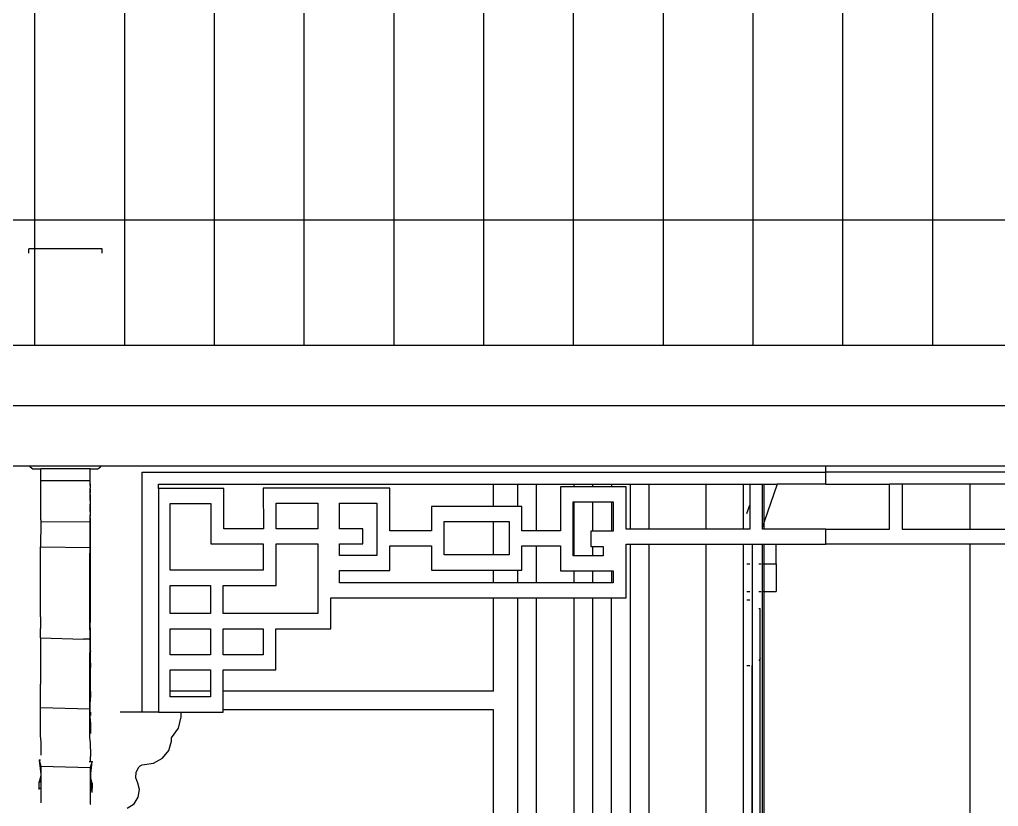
# Model space of a CAD drawing. Extents: x -24961 to 905641, y -154323 to 635957.
# Drawn here: x 435308 to 437904, y -113228 to -111141 of the extents above; entities that cross this region are included whole.
import ezdxf

# ---------------------------------------------------------------- set-up
doc = ezdxf.new("R2010")
doc.units = 0
doc.header["$LTSCALE"] = 1000
doc.header["$MEASUREMENT"] = 0
for name, color, linetype in [('DOTE', 1, 'Continuous'), ('WALL', 9, 'Continuous'), ('窗', 154, 'Continuous')]:
    doc.layers.add(name, color=color, linetype=linetype)

msp = doc.modelspace()

# ---------------------------------------------------------------- hatches: boundary and pattern name
at = {"layer": 'WALL'}
h = msp.add_hatch(dxfattribs=at)
h.set_pattern_fill('ANSI31', color=251, scale=150, angle=45)
h.set_pattern_definition([(90, (255564.15, 453306.1), (-238.125, 4e-14), [])])
h.paths.add_polyline_path([(405628.2, -102780.8), (405628.2, -102691.8), (405628.2, -102642.8), (405628.2, -102579.1), (405628.2, -102504.8), (405628.2, -102424.5), (405628.2, -102337.4), (405628.2, -102284.9), (405578.2, -102284.9), (405321.7, -102284.9), (405171.7, -102284.9), (404915.2, -102284.9), (404765.2, -102284.9), (404508.7, -102284.9), (404358.7, -102284.9), (404102.2, -102284.9), (403952.2, -102284.9), (403695.6, -102284.9), (403545.6, -102284.9), (403289.1, -102284.9), (403139.1, -102284.9), (402882.6, -102284.9), (402732.6, -102284.9), (402476.1, -102284.9), (402326.1, -102284.9), (402069.5, -102284.9), (401919.5, -102284.9), (401663, -102284.9), (401513, -102284.9), (401256.5, -102284.9), (401106.5, -102284.9), (400850, -102284.9), (400700, -102284.9), (400443.5, -102284.9), (400293.5, -102284.9), (400036.9, -102284.9), (399886.9, -102284.9), (399630.4, -102284.9), (399480.4, -102284.9), (399223.9, -102284.9), (399073.9, -102284.9), (398817.4, -102284.9), (398667.4, -102284.9), (398410.8, -102284.9), (398260.8, -102284.9), (398004.3, -102284.9), (397854.3, -102284.9), (397597.8, -102284.9), (397447.8, -102284.9), (397191.3, -102284.9), (397041.3, -102284.9), (396784.8, -102284.9), (396634.8, -102284.9), (396378.2, -102284.9), (396228.2, -102284.9), (396228.2, -102693.3), (396228.2, -102762.4), (396228.2, -102793.4), (396228.2, -102849.4), (396228.2, -102924.8), (396228.2, -103011.9), (396228.2, -103092.2), (396228.2, -103166.5), (396228.2, -103230.2), (396228.2, -103279.3), (396228.2, -103368.2), (396228.2, -103571.9), (405628.2, -103571.9)])
h.paths.add_polyline_path([(431128.2, -102780.8), (431128.2, -102691.8), (431128.2, -102642.8), (431128.2, -102579.1), (431128.2, -102504.8), (431128.2, -102424.5), (431128.2, -102337.4), (431128.2, -102284.5), (430978.2, -102284.5), (430629.2, -102284.5), (430479.2, -102284.5), (430130.2, -102284.5), (429980.2, -102284.5), (429631.2, -102284.5), (429481.2, -102284.5), (429132.2, -102284.5), (428982.2, -102284.5), (428633.2, -102284.5), (428483.2, -102284.5), (428134.2, -102284.5), (427984.2, -102284.5), (427635.2, -102284.5), (427485.2, -102284.5), (427136.2, -102284.5), (426986.2, -102284.5), (426637.2, -102284.5), (426487.2, -102284.5), (426138.2, -102284.5), (425988.2, -102284.5), (425639.2, -102284.5), (425489.2, -102284.5), (425140.2, -102284.5), (424990.2, -102284.5), (424641.2, -102284.5), (424491.2, -102284.5), (424142.2, -102284.5), (423992.2, -102284.5), (423643.2, -102284.5), (423493.2, -102284.5), (423144.2, -102284.5), (422994.2, -102284.5), (422645.2, -102284.5), (422495.2, -102284.5), (422146.2, -102284.5), (421996.2, -102284.5), (421647.2, -102284.5), (421497.2, -102284.5), (421148.2, -102284.5), (420998.2, -102284.5), (420649.2, -102284.5), (420499.2, -102284.5), (420150.2, -102284.5), (420000.2, -102284.5), (419651.2, -102284.5), (419501.2, -102284.5), (419152.2, -102284.5), (419002.2, -102284.5), (418653.2, -102284.5), (418503.2, -102284.5), (418154.2, -102284.5), (418004.2, -102284.5), (417655.2, -102284.5), (417505.2, -102284.5), (417156.2, -102284.5), (417006.2, -102284.5), (416657.2, -102284.5), (416507.2, -102284.5), (416158.2, -102284.5), (416008.2, -102284.5), (415659.2, -102284.5), (415509.2, -102284.5), (415160.2, -102284.5), (415010.2, -102284.5), (414661.2, -102284.5), (414511.2, -102284.5), (414162.2, -102284.5), (414012.2, -102284.5), (413663.2, -102284.5), (413513.2, -102284.5), (413164.2, -102284.5), (413014.2, -102284.5), (412665.2, -102284.5), (412515.2, -102284.5), (412166.2, -102284.5), (412016.2, -102284.5), (411667.2, -102284.5), (411517.2, -102284.5), (411168.2, -102284.5), (411018.2, -102284.5), (410669.2, -102284.5), (410519.2, -102284.5), (410170.2, -102284.5), (410020.2, -102284.5), (409671.2, -102284.5), (409521.2, -102284.5), (409172.2, -102284.5), (409022.2, -102284.5), (408673.2, -102284.5), (408523.2, -102284.5), (408174.2, -102284.5), (408024.2, -102284.5), (407675.2, -102284.5), (407525.2, -102284.5), (407176.2, -102284.5), (407026.2, -102284.5), (406677.2, -102284.5), (406527.2, -102284.5), (406178.2, -102284.5), (406028.2, -102284.5), (406028.2, -102337.4), (406028.2, -102424.5), (406028.2, -102504.8), (406028.2, -102579.1), (406028.2, -102642.8), (406028.2, -102691.8), (406028.2, -102780.8), (406028.2, -103335.4), (431128.2, -103335.4)])
h.paths.add_polyline_path([(437828.2, -103011.9), (437828.2, -102924.8), (437828.2, -102849.4), (437828.2, -102793.4), (437828.2, -102762.4), (437828.2, -102693.3), (437828.2, -102284.9), (437678.2, -102284.9), (437418.2, -102284.9), (437268.2, -102284.9), (437008.2, -102284.9), (436858.2, -102284.9), (436598.2, -102284.9), (436448.2, -102284.9), (436188.2, -102284.9), (436038.2, -102284.9), (435778.2, -102284.9), (435628.2, -102284.9), (435368.2, -102284.9), (435218.2, -102284.9), (434958.2, -102284.9), (434808.2, -102284.9), (434548.2, -102284.9), (434398.2, -102284.9), (434138.2, -102284.9), (433988.2, -102284.9), (433728.2, -102284.9), (433578.2, -102284.9), (433318.2, -102284.9), (433168.2, -102284.9), (432908.2, -102284.9), (432758.2, -102284.9), (432498.2, -102284.9), (432348.2, -102284.9), (432088.2, -102284.9), (431938.2, -102284.9), (431678.2, -102284.9), (431528.2, -102284.9), (431528.2, -102337.4), (431528.2, -102424.5), (431528.2, -102504.8), (431528.2, -102579.1), (431528.2, -102642.8), (431528.2, -102691.8), (431528.2, -102780.8), (431528.2, -103571.9), (437828.2, -103571.9), (437828.2, -103368.2), (437828.2, -103279.3), (437828.2, -103230.2), (437828.2, -103166.5), (437828.2, -103092.2)])
h.paths.add_polyline_path([(405610.6, -110854.4), (395817.7, -110854.4), (395722.7, -110854.4), (395712.3, -110859.6), (393422.4, -112004.5), (393688.7, -112004.5), (405610.6, -112004.5), (405610.6, -111973.2), (405610.6, -111944.4), (405610.6, -111836.8), (405610.6, -111738.4), (405610.6, -111718.8), (405610.6, -111694), (405610.6, -111662)])
h.paths.add_polyline_path([(438799.8, -111087.4), (438691.2, -111033.1), (431656.4, -111033.1), (431656.4, -111662), (431656.4, -111694), (431656.4, -111718.8), (431656.4, -111728.3), (431656.4, -111738.4), (431656.4, -111822.3), (431656.4, -111836.8), (431656.4, -111929), (431656.4, -111944.4), (431656.4, -111973.2), (431656.4, -112004.5), (440367.8, -112004.5), (440634, -112004.5)])

# ---------------------------------------------------------------- linework, layer by layer
for p, q in [((435526.8, -111748.8), (435332.1, -111748.8)), ((435332.1, -111760.4), (435332.1, -111748.8)), ((435526.8, -111760.4), (435526.8, -111748.8)), ((431656.4, -112004.5), (440367.8, -112004.5)), ((431528.2, -112164.5), (440367.8, -112164.5)), ((433415.2, -112324.5), (435333.5, -112324.5)), ((435333.5, -112324.5), (435336.4, -112327)), ((435333.5, -112324.5), (435525.3, -112324.5)), ((435336.4, -112327), (435343.2, -112332)), ((435343.2, -112332), (435364, -112332)), ((435494.9, -112332), (435364, -112332)), ((435364, -112363.9), (435364, -112332)), ((435494.9, -112332), (435515.6, -112332)), ((435494.9, -112363.2), (435494.9, -112332)), ((435515.6, -112332), (435522.4, -112327)), ((435522.4, -112327), (435525.3, -112324.5)), ((435525.3, -112324.5), (437446.9, -112324.5)), ((435633.1, -112340.8), (437446.9, -112340.8)), ((435633.1, -112977.5), (435633.1, -112340.8)), ((437446.9, -112340.8), (437446.9, -112324.5)), ((437446.9, -112324.5), (439354.7, -112324.5)), ((437446.9, -112372.8), (437446.9, -112340.8)), ((439260.7, -112340.8), (437446.9, -112340.8)), ((435363.9, -112467.8), (435364, -112363.9)), ((435494.9, -112364.3), (435364, -112363.9)), ((435494.8, -112376.8), (435494.9, -112372.4)), ((435494.9, -112364), (435494.9, -112363.2)), ((435494.9, -112364.3), (435494.9, -112364)), ((435494.9, -112372.1), (435494.9, -112364.3)), ((435494.9, -112372.1), (435494.9, -112372.4)), ((435494.9, -112372.4), (435494.9, -112382.5)), ((435676.6, -112384.3), (435676.6, -112372.8)), ((435676.6, -112372.8), (436564.9, -112372.8)), ((436564.9, -112432.5), (436564.9, -112372.8)), ((436564.9, -112372.8), (436628.2, -112372.8)), ((436628.2, -112372.8), (436628.2, -112432.5)), ((436628.2, -112372.8), (436678.2, -112372.8)), ((436678.2, -112372.8), (436678.2, -112496.6)), ((436678.2, -112372.8), (436778.2, -112372.8)), ((436778.2, -112372.8), (436778.2, -112379.7)), ((436778.2, -112372.8), (436828.2, -112372.8)), ((436828.2, -112379.7), (436828.2, -112372.8)), ((436828.2, -112372.8), (436878.2, -112372.8)), ((436878.2, -112372.8), (436878.2, -112379.7)), ((436878.2, -112372.8), (436928.2, -112372.8)), ((436928.2, -112492), (436928.2, -112372.8)), ((436928.2, -112372.8), (436978.2, -112372.8)), ((436978.2, -112492), (436978.2, -112372.8)), ((436978.2, -112372.8), (437128.2, -112372.8)), ((437128.2, -112372.8), (437128.2, -112492)), ((437128.2, -112372.8), (437228.2, -112372.8)), ((437228.2, -112492), (437228.2, -112372.8)), ((437228.2, -112372.8), (437244.8, -112372.8)), ((437244.8, -112372.8), (437278.8, -112372.8)), ((437244.8, -112372.8), (437244.8, -112428.7)), ((437278.8, -112372.8), (437283.2, -112372.8)), ((437278.8, -112486.1), (437278.8, -112372.8)), ((437283.2, -112473.1), (437283.2, -112372.8)), ((437317.7, -112372.8), (437283.2, -112473.1)), ((437283.2, -112372.8), (437317.7, -112372.8)), ((437446.9, -112372.8), (437317.7, -112372.8)), ((437446.9, -112372.8), (437615, -112372.8)), ((437615, -112492), (437615, -112372.8)), ((437649, -112372.8), (437615, -112372.8)), ((437649, -112372.8), (437649, -112492)), ((437828.2, -112372.8), (437649, -112372.8)), ((437828.2, -112372.8), (437828.2, -112492)), ((438228.2, -112372.8), (437828.2, -112372.8)), ((435494.8, -112376.8), (435494.8, -112383.6)), ((435494.9, -112383.6), (435494.8, -112383.6)), ((435494.8, -112385.6), (435494.8, -112383.6)), ((435494.8, -112385.8), (435494.8, -112385.6)), ((435494.8, -112386.2), (435494.8, -112385.8)), ((435494.8, -112386.2), (435494.9, -112386.2)), ((435494.8, -112389), (435494.8, -112386.2)), ((435494.9, -112389), (435494.8, -112389)), ((435494.8, -112389.6), (435494.8, -112389)), ((435494.8, -112389.6), (435494.8, -112396)), ((435494.9, -112396), (435494.8, -112396)), ((435494.8, -112396.5), (435494.8, -112396)), ((435494.8, -112398.5), (435494.8, -112396.5)), ((435494.8, -112400.5), (435494.8, -112398.5)), ((435494.9, -112382.6), (435494.9, -112382.5)), ((435494.9, -112382.6), (435494.9, -112383.6)), ((435494.9, -112384.4), (435494.9, -112383.6)), ((435494.9, -112386.2), (435494.9, -112384.4)), ((435494.9, -112386.2), (435494.9, -112389)), ((435494.9, -112396), (435494.9, -112389)), ((435494.9, -112400.5), (435494.9, -112396)), ((435676.6, -112384.3), (435676.6, -112977.5)), ((435849.6, -112384.3), (435676.6, -112384.3)), ((435849.6, -112491.7), (435849.6, -112384.3)), ((435954.4, -112383.4), (435954.5, -112491.7)), ((436289.9, -112383.4), (435954.4, -112383.4)), ((436289.9, -112496.6), (436289.9, -112383.4)), ((436742.6, -112379.7), (436742.6, -112496.6)), ((436778.2, -112379.7), (436742.6, -112379.7)), ((436828.2, -112379.7), (436778.2, -112379.7)), ((436878.2, -112379.7), (436828.2, -112379.7)), ((436916.7, -112379.7), (436878.2, -112379.7)), ((436916.7, -112492), (436916.7, -112379.7)), ((435494.8, -112400.5), (435494.9, -112400.5)), ((435494.8, -112400.5), (435494.8, -112401.7)), ((435494.8, -112407.3), (435494.8, -112401.7)), ((435494.8, -112407.3), (435494.9, -112407.3)), ((435494.8, -112409.5), (435494.8, -112407.3)), ((435494.8, -112411), (435494.8, -112409.5)), ((435494.8, -112412.2), (435494.8, -112411)), ((435494.8, -112413.6), (435494.8, -112412.2)), ((435494.8, -112414.1), (435494.8, -112413.6)), ((435494.8, -112416.4), (435494.8, -112414.1)), ((435494.8, -112414.1), (435494.9, -112414.1)), ((435494.8, -112414.1), (435494.8, -112414.1)), ((435494.8, -112416.4), (435494.8, -112416.5)), ((435494.8, -112416.5), (435494.8, -112424.9)), ((435494.9, -112424.9), (435494.8, -112424.9)), ((435494.8, -112424.9), (435494.8, -112425.7)), ((435494.9, -112400.5), (435494.9, -112402.2)), ((435494.9, -112402.2), (435494.9, -112407.3)), ((435494.9, -112407.3), (435494.9, -112414.1)), ((435494.9, -112414.1), (435494.9, -112422.1)), ((435494.9, -112422.1), (435494.9, -112422.2)), ((435494.9, -112422.2), (435494.9, -112424.9)), ((435494.9, -112422.2), (435494.9, -112425.7)), ((435494.9, -112424.9), (435494.9, -112427.2)), ((435707.4, -112601.5), (435707.4, -112424.3)), ((435707.4, -112424.3), (435815.6, -112424.3)), ((435815.6, -112424.3), (435815.6, -112531.7)), ((435988.4, -112423.4), (436099.1, -112423.4)), ((435988.4, -112491.7), (435988.4, -112423.4)), ((436099.1, -112423.4), (436099.1, -112491.7)), ((436156.4, -112423.4), (436255.9, -112423.4)), ((436156.4, -112491.7), (436156.4, -112423.4)), ((436255.9, -112423.4), (436255.9, -112561.9)), ((436776.6, -112563), (436776.6, -112419.7)), ((436776.6, -112419.7), (436778.2, -112419.7)), ((436778.2, -112419.7), (436778.2, -112563)), ((436778.2, -112419.7), (436828.2, -112419.7)), ((436828.2, -112498), (436828.2, -112419.7)), ((436828.2, -112419.7), (436878.2, -112419.7)), ((436878.2, -112419.7), (436878.2, -112498)), ((436878.2, -112419.7), (436882.6, -112419.7)), ((436882.6, -112419.7), (436882.6, -112498)), ((435494.9, -112425.7), (435494.8, -112425.7)), ((435494.8, -112425.7), (435494.8, -112427.2)), ((435494.8, -112427.2), (435494.9, -112427.2)), ((435494.8, -112431), (435494.9, -112427.2)), ((435494.8, -112428.8), (435494.8, -112427.2)), ((435494.9, -112427.2), (435494.8, -112428.8)), ((435494.8, -112430.8), (435494.8, -112428.8)), ((435494.8, -112430.8), (435494.8, -112431)), ((435494.9, -112431), (435494.8, -112431)), ((435494.8, -112431), (435494.8, -112431)), ((435494.8, -112431), (435494.8, -112435.6)), ((435494.9, -112436.2), (435494.8, -112431)), ((435494.8, -112431), (435494.8, -112435.6)), ((435494.8, -112437.4), (435494.8, -112435.6)), ((435494.8, -112437.4), (435494.8, -112437.7)), ((435494.8, -112439), (435494.8, -112437.7)), ((435494.8, -112437.7), (435494.8, -112439)), ((435494.8, -112439), (435494.8, -112439)), ((435494.8, -112439.3), (435494.8, -112439)), ((435494.8, -112439.3), (435494.8, -112439)), ((435494.8, -112440.5), (435494.8, -112439.3)), ((435494.8, -112444.3), (435494.8, -112440.5)), ((435494.8, -112445.9), (435494.8, -112444.3)), ((435494.9, -112444.3), (435494.8, -112444.3)), ((435494.8, -112445.9), (435494.8, -112447.9)), ((435494.9, -112445.9), (435494.8, -112445.9)), ((435494.8, -112447.9), (435494.8, -112448.3)), ((435494.8, -112448.3), (435494.8, -112453.2)), ((435494.9, -112426.2), (435494.9, -112425.7)), ((435494.9, -112427.2), (435494.9, -112426.2)), ((435494.9, -112428.1), (435494.9, -112427.2)), ((435494.9, -112427.2), (435494.9, -112427.2)), ((435494.9, -112431), (435494.9, -112428.1)), ((435494.9, -112436.2), (435494.9, -112431)), ((435494.9, -112436.2), (435494.9, -112433.7)), ((435494.9, -112436.2), (435494.9, -112438.1)), ((435494.9, -112438.1), (435494.9, -112438.5)), ((435494.9, -112438.7), (435494.9, -112438.5)), ((435494.9, -112439.3), (435494.9, -112438.7)), ((435494.9, -112444.3), (435494.9, -112439.3)), ((435494.9, -112439.7), (435494.9, -112439.3)), ((435494.9, -112439.7), (435494.9, -112444.3)), ((435494.9, -112445.9), (435494.9, -112444.3)), ((435494.9, -112445.9), (435494.9, -112449.1)), ((435494.9, -112449.1), (435494.9, -112455.6)), ((436400.2, -112432.5), (436400.2, -112496.6)), ((436564.9, -112432.5), (436400.2, -112432.5)), ((436628.2, -112432.5), (436564.9, -112432.5)), ((436640.1, -112432.5), (436628.2, -112432.5)), ((436640.1, -112496.6), (436640.1, -112432.5)), ((437237.2, -112450.9), (437244.8, -112428.7)), ((437244.8, -112428.7), (437244.8, -112492)), ((435363.9, -112472.7), (435363.8, -112538.9)), ((435363.9, -112467.8), (435363.9, -112472.7)), ((435494.8, -112474.2), (435363.9, -112472.7)), ((435494.8, -112453.2), (435494.8, -112457.4)), ((435494.8, -112457.4), (435494.8, -112457.9)), ((435494.8, -112458.6), (435494.8, -112457.9)), ((435494.9, -112457.9), (435494.8, -112457.9)), ((435494.8, -112462), (435494.8, -112458.6)), ((435494.8, -112462.7), (435494.8, -112462)), ((435494.8, -112469.2), (435494.8, -112462.7)), ((435494.8, -112462.7), (435494.8, -112479.1)), ((435494.8, -112474.2), (435494.8, -112469.2)), ((435494.8, -112474.2), (435494.8, -112479.1)), ((435494.9, -112457.9), (435494.9, -112455.6)), ((435494.9, -112461.2), (435494.9, -112457.9)), ((435495, -112492.7), (435494.9, -112461.2)), ((435494.9, -112506.3), (435494.9, -112461.2)), ((436434.2, -112560.8), (436434.2, -112472.5)), ((436434.2, -112472.5), (436564.9, -112472.5)), ((436564.9, -112560.8), (436564.9, -112472.5)), ((436564.9, -112472.5), (436606.1, -112472.5)), ((436606.1, -112472.5), (436606.1, -112560.8)), ((437283.2, -112473.1), (437278.8, -112486.1)), ((437283.2, -112492), (437283.2, -112473.1)), ((435494.8, -112497.2), (435494.7, -112540.9)), ((435494.8, -112479.1), (435494.8, -112479.1)), ((435494.8, -112479.1), (435494.9, -112483.3)), ((435494.8, -112479.1), (435494.8, -112497.2)), ((435494.8, -112510.6), (435494.8, -112479.1)), ((435494.8, -112497.2), (435494.8, -112510.6)), ((435494.9, -112506.3), (435494.9, -112483.3)), ((435495, -112530.8), (435495, -112492.7)), ((435495.3, -112649.7), (435495, -112492.7)), ((435954.5, -112491.7), (435849.6, -112491.7)), ((436099.1, -112491.7), (435988.4, -112491.7)), ((436218.3, -112491.7), (436156.4, -112491.7)), ((436218.3, -112531.7), (436218.3, -112491.7)), ((436400.2, -112496.6), (436289.9, -112496.6)), ((436678.2, -112496.6), (436640.1, -112496.6)), ((436742.6, -112496.6), (436678.2, -112496.6)), ((436823.1, -112498), (436823.1, -112538)), ((436828.2, -112498), (436823.1, -112498)), ((436878.2, -112498), (436828.2, -112498)), ((436882.6, -112498), (436878.2, -112498)), ((436928.2, -112492), (436916.7, -112492)), ((436978.2, -112492), (436928.2, -112492)), ((437128.2, -112492), (436978.2, -112492)), ((437228.2, -112492), (437128.2, -112492)), ((437239.5, -112492), (437228.2, -112492)), ((437237.2, -112491.2), (437239.5, -112492)), ((437244.8, -112492), (437239.5, -112492)), ((437278.8, -112492), (437278.8, -112486.1)), ((437283.2, -112492), (437278.8, -112492)), ((437446.9, -112492), (437283.2, -112492)), ((437446.9, -112492), (437615, -112492)), ((437446.9, -112532), (437446.9, -112492)), ((437649, -112492), (437828.2, -112492)), ((437828.2, -112492), (437977.1, -112492)), ((435494.8, -112519.8), (435494.7, -112519.8)), ((435494.8, -112516.3), (435494.8, -112510.6)), ((435494.8, -112516.3), (435494.8, -112516.7)), ((435494.8, -112516.7), (435494.8, -112519.8)), ((435494.9, -112519.8), (435494.8, -112523.9)), ((435494.9, -112519.8), (435494.8, -112519.8)), ((435494.8, -112519.8), (435494.8, -112520.1)), ((435494.8, -112520.1), (435494.8, -112526)), ((435494.8, -112523.9), (435494.8, -112535.6)), ((435494.8, -112527.7), (435494.8, -112526)), ((435494.8, -112530.5), (435494.8, -112527.7)), ((435495, -112530.8), (435494.9, -112506.3)), ((435494.9, -112528.1), (435494.9, -112519.8)), ((435494.9, -112530.8), (435494.9, -112528.1)), ((435363.5, -112724.8), (435363.8, -112538.9)), ((435363.8, -112538.9), (435494.7, -112540.9)), ((435494.6, -112570.2), (435494.7, -112540.9)), ((435494.8, -112530.8), (435494.8, -112530.5)), ((435494.8, -112530.8), (435494.9, -112530.8)), ((435494.8, -112535.6), (435494.8, -112530.8)), ((435494.8, -112535.6), (435494.8, -112535.6)), ((435494.8, -112535.6), (435494.9, -112535.6)), ((435494.8, -112535.6), (435494.8, -112536.6)), ((435494.8, -112539), (435494.9, -112535.6)), ((435494.8, -112535.6), (435494.8, -112539)), ((435494.8, -112536.6), (435494.8, -112539)), ((435494.8, -112539), (435494.8, -112539.1)), ((435494.8, -112539), (435494.8, -112539)), ((435494.8, -112541.7), (435494.8, -112539)), ((435494.8, -112539.3), (435494.8, -112539.1)), ((435494.8, -112539.3), (435494.8, -112539.3)), ((435494.8, -112539.3), (435494.8, -112541.2)), ((435494.8, -112541.7), (435494.8, -112539.3)), ((435494.8, -112541.7), (435494.8, -112541.2)), ((435494.8, -112541.7), (435494.8, -112541.7)), ((435494.8, -112541.7), (435494.8, -112541.7)), ((435494.8, -112542.1), (435494.8, -112541.7)), ((435494.8, -112541.7), (435494.8, -112542.6)), ((435494.8, -112541.7), (435494.9, -112541.7)), ((435494.8, -112541.7), (435494.8, -112544)), ((435494.8, -112542.6), (435494.8, -112542.1)), ((435494.8, -112544), (435494.8, -112542.6)), ((435494.8, -112544), (435494.8, -112542.6)), ((435494.8, -112544), (435494.8, -112544)), ((435494.8, -112544.1), (435494.8, -112544)), ((435494.8, -112544), (435494.8, -112544)), ((435494.8, -112544), (435494.8, -112544.3)), ((435494.8, -112544), (435494.9, -112544)), ((435494.8, -112544), (435494.8, -112550.1)), ((435494.8, -112544.3), (435494.8, -112544.1)), ((435494.8, -112544.3), (435494.8, -112544.3)), ((435494.8, -112544.3), (435494.8, -112550.1)), ((435494.8, -112550.1), (435494.8, -112550.1)), ((435494.8, -112550.1), (435494.9, -112550.1)), ((435494.8, -112551.6), (435494.8, -112550.1)), ((435494.8, -112550.1), (435494.8, -112552)), ((435494.9, -112551.3), (435494.8, -112551.6)), ((435494.8, -112551.6), (435494.8, -112555.4)), ((435494.8, -112552), (435494.8, -112551.6)), ((435494.9, -112555.7), (435494.8, -112551.6)), ((435494.8, -112551.6), (435494.8, -112553)), ((435494.8, -112552), (435494.8, -112552)), ((435494.8, -112552), (435494.8, -112552)), ((435494.8, -112552.2), (435494.8, -112552)), ((435494.8, -112552), (435494.8, -112553.9)), ((435494.8, -112553), (435494.8, -112552.2)), ((435494.8, -112553.9), (435494.8, -112552.2)), ((435494.8, -112553.1), (435494.8, -112553)), ((435494.8, -112553.1), (435494.8, -112553.2)), ((435494.8, -112553.4), (435494.8, -112553.2)), ((435494.8, -112553.7), (435494.8, -112553.4)), ((435494.8, -112555.2), (435494.8, -112553.7)), ((435494.8, -112553.9), (435494.8, -112555.2)), ((435494.9, -112530.8), (435495, -112530.8)), ((435494.9, -112540.7), (435494.9, -112530.8)), ((435494.9, -112535.6), (435494.9, -112540.7)), ((435494.9, -112540.7), (435494.9, -112541.7)), ((435494.9, -112541.7), (435495, -112541.7)), ((435494.9, -112541.7), (435494.9, -112544)), ((435494.9, -112547.3), (435494.9, -112544)), ((435494.9, -112544), (435495, -112544)), ((435494.9, -112547.3), (435494.9, -112553.5)), ((435495, -112549.2), (435494.9, -112547.3)), ((435494.9, -112550.1), (435494.9, -112550.7)), ((435494.9, -112550.7), (435494.9, -112551.3)), ((435494.9, -112553.5), (435495, -112556.7)), ((435495, -112530.8), (435495, -112530.8)), ((435495, -112541.7), (435495, -112530.8)), ((435495.1, -112594.1), (435495, -112530.8)), ((435495, -112542.1), (435495, -112541.7)), ((435495, -112544), (435495, -112542.1)), ((435495, -112542.1), (435495, -112544)), ((435495, -112549.2), (435495, -112544)), ((435495, -112556.7), (435495, -112549.2)), ((435815.6, -112531.7), (435954.4, -112531.7)), ((435954.4, -112531.7), (435954.4, -112601.5)), ((435988.4, -112531.7), (436099.1, -112531.7)), ((435988.4, -112641.5), (435988.4, -112531.7)), ((436099.1, -112531.7), (436099.1, -112716.5)), ((436156.4, -112531.7), (436218.3, -112531.7)), ((436156.4, -112561.9), (436156.4, -112531.7)), ((436289.9, -112536.6), (436400.2, -112536.6)), ((436289.9, -112601.9), (436289.9, -112536.6)), ((436400.2, -112536.6), (436400.2, -112600.8)), ((436640.1, -112600.8), (436640.1, -112536.6)), ((436640.1, -112536.6), (436678.2, -112536.6)), ((436678.2, -112536.6), (436678.2, -112634.9)), ((436678.2, -112536.6), (436742.6, -112536.6)), ((436742.6, -112536.6), (436742.6, -112603)), ((436823.1, -112538), (436828.2, -112538)), ((436828.2, -112563), (436828.2, -112538)), ((436828.2, -112538), (436855.7, -112538)), ((436855.7, -112538), (436855.7, -112563)), ((436916.7, -112674.9), (436916.7, -112532)), ((436916.7, -112532), (436928.2, -112532)), ((436928.2, -114570), (436928.2, -112532)), ((436928.2, -112532), (436978.2, -112532)), ((436978.2, -114570), (436978.2, -112532)), ((436978.2, -112532), (437128.2, -112532)), ((437128.2, -112532), (437128.2, -114570)), ((437128.2, -112532), (437228.2, -112532)), ((437228.2, -114570), (437228.2, -112532)), ((437228.2, -112532), (437251.7, -112532)), ((437251.7, -112584.8), (437251.7, -112532)), ((437251.7, -112532), (437252.1, -112532)), ((437252.1, -114570), (437252.1, -112532)), ((437252.1, -112532), (437278.2, -112532)), ((437278.2, -112584.8), (437278.2, -112532)), ((437278.2, -112532), (437283.2, -112532)), ((437283.2, -112584.8), (437283.2, -112532)), ((437283.2, -112532), (437314.4, -112532)), ((437314.4, -112584.8), (437314.4, -112532)), ((437314.4, -112532), (437446.9, -112532)), ((437828.2, -112532), (437446.9, -112532)), ((437828.2, -112532), (437828.2, -114570)), ((437977.1, -112532), (437828.2, -112532)), ((435494.3, -112728.1), (435494.6, -112572.4)), ((435494.4, -112759.8), (435494.6, -112572.4)), ((435494.6, -112570.2), (435494.6, -112570.2)), ((435494.6, -112570.2), (435494.6, -112572.4)), ((435494.6, -112572.4), (435494.6, -112570.2)), ((435494.6, -112572.4), (435494.6, -112572.4)), ((435494.8, -112558.5), (435494.7, -112558.5)), ((435494.8, -112560.5), (435494.7, -112560.5)), ((435494.7, -112570.2), (435494.8, -112562.9)), ((435494.7, -112570.2), (435494.7, -112570.2)), ((435494.7, -112570.2), (435494.7, -112572.4)), ((435494.7, -112572.4), (435494.7, -112572.4)), ((435494.7, -112574.7), (435494.7, -112572.4)), ((435494.7, -112574.7), (435494.7, -112574.7)), ((435494.7, -112579.8), (435494.7, -112574.7)), ((435494.7, -112579.8), (435494.7, -112579.8)), ((435494.7, -112585.7), (435494.7, -112579.8)), ((435494.8, -112555.7), (435494.8, -112555.2)), ((435494.8, -112555.4), (435494.8, -112555.7)), ((435494.8, -112555.7), (435494.8, -112555.7)), ((435494.8, -112555.7), (435494.9, -112555.7)), ((435494.8, -112555.7), (435494.8, -112556.1)), ((435494.8, -112555.7), (435494.8, -112556.2)), ((435494.8, -112556.1), (435494.8, -112557.8)), ((435494.8, -112556.2), (435494.8, -112556.1)), ((435494.8, -112557.8), (435494.8, -112556.2)), ((435494.8, -112558), (435494.8, -112557.8)), ((435494.8, -112558.3), (435494.8, -112558)), ((435494.8, -112558), (435494.8, -112558.2)), ((435494.8, -112558.5), (435494.8, -112558.2)), ((435494.8, -112558.2), (435494.8, -112558.5)), ((435494.8, -112558.5), (435494.8, -112558.3)), ((435494.8, -112558.3), (435494.8, -112558.5)), ((435494.8, -112558.5), (435494.8, -112558.5)), ((435494.8, -112558.9), (435494.8, -112558.5)), ((435494.8, -112558.5), (435494.8, -112558.6)), ((435494.8, -112560.5), (435494.8, -112558.5)), ((435494.9, -112558.5), (435494.8, -112558.5)), ((435494.8, -112558.6), (435494.8, -112558.9)), ((435494.8, -112558.9), (435494.8, -112558.9)), ((435494.8, -112559.8), (435494.8, -112558.9)), ((435494.8, -112558.9), (435494.8, -112559.8)), ((435494.8, -112559.8), (435494.8, -112560.2)), ((435494.8, -112560.2), (435494.8, -112560.5)), ((435494.8, -112560.5), (435494.8, -112560.7)), ((435494.8, -112562.9), (435494.8, -112560.5)), ((435494.8, -112560.7), (435494.8, -112562.7)), ((435494.8, -112562.7), (435494.8, -112564.3)), ((435494.8, -112562.7), (435494.8, -112565.2)), ((435494.8, -112565.2), (435494.8, -112562.9)), ((435494.8, -112564.3), (435494.8, -112565.2)), ((435494.8, -112565.2), (435494.8, -112565.2)), ((435494.8, -112565.2), (435494.8, -112565.3)), ((435494.8, -112565.2), (435494.8, -112565.2)), ((435494.8, -112565.2), (435494.8, -112565.3)), ((435494.8, -112565.3), (435494.8, -112565.3)), ((435494.8, -112567.9), (435494.8, -112565.3)), ((435494.8, -112565.3), (435494.8, -112569.7)), ((435494.8, -112567.9), (435494.8, -112568.4)), ((435494.8, -112568.4), (435494.9, -112569.7)), ((435494.8, -112569.7), (435494.8, -112568.4)), ((435494.8, -112569.7), (435494.9, -112569.7)), ((435494.8, -112569.7), (435494.8, -112570.2)), ((435494.8, -112570.2), (435494.8, -112569.7)), ((435494.8, -112570.5), (435494.9, -112570)), ((435494.8, -112570.2), (435494.8, -112570.3)), ((435494.8, -112571), (435494.8, -112570.3)), ((435494.8, -112570.5), (435494.8, -112571)), ((435494.8, -112571), (435494.8, -112571)), ((435494.8, -112571.8), (435494.8, -112571)), ((435494.8, -112571), (435494.9, -112573.3)), ((435494.8, -112572), (435494.8, -112571.8)), ((435494.8, -112572), (435494.8, -112572.4)), ((435494.8, -112572), (435494.8, -112572.4)), ((435494.8, -112572.4), (435494.8, -112572.4)), ((435494.8, -112572.4), (435494.8, -112574.7)), ((435494.8, -112574.7), (435494.8, -112572.4)), ((435494.8, -112572.4), (435494.8, -112577.3)), ((435494.9, -112574.7), (435494.8, -112574.7)), ((435494.8, -112576.9), (435494.8, -112574.7)), ((435494.9, -112576.9), (435494.8, -112578.7)), ((435494.8, -112576.9), (435494.9, -112576.9)), ((435494.8, -112577.3), (435494.8, -112576.9)), ((435494.8, -112577.3), (435494.9, -112576.9)), ((435494.8, -112577.3), (435494.8, -112577.3)), ((435494.8, -112578.7), (435494.8, -112577.3)), ((435494.8, -112578.9), (435494.8, -112577.3)), ((435494.8, -112578.7), (435494.8, -112578.9)), ((435494.8, -112578.9), (435494.8, -112578.9)), ((435494.8, -112578.9), (435494.8, -112579.4)), ((435494.8, -112578.9), (435495, -112578.9)), ((435494.8, -112579.8), (435494.8, -112578.9)), ((435494.8, -112579.8), (435494.8, -112579.4)), ((435494.8, -112579.8), (435494.8, -112579.8)), ((435494.8, -112579.8), (435494.8, -112581.3)), ((435494.8, -112581.3), (435494.8, -112579.8)), ((435494.9, -112555.7), (435494.9, -112571)), ((435495, -112556.7), (435494.9, -112556.8)), ((435495, -112558.5), (435494.9, -112556.8)), ((435494.9, -112558.5), (435495, -112574.4)), ((435494.9, -112558.5), (435495, -112558.5)), ((435494.9, -112570), (435494.9, -112569.7)), ((435495, -112574.4), (435494.9, -112571)), ((435494.9, -112573.3), (435494.9, -112574.7)), ((435495, -112574.7), (435494.9, -112574.7)), ((435494.9, -112574.7), (435494.9, -112576.9)), ((435494.9, -112576.9), (435495, -112576.9)), ((435495, -112574.7), (435495, -112574.4)), ((435495, -112574.7), (435495, -112575.4)), ((435495, -112575.6), (435495, -112575.4)), ((435495, -112576.7), (435495, -112575.6)), ((435495, -112575.6), (435495, -112578.9)), ((435495, -112576.9), (435495, -112576.7)), ((435495, -112576.9), (435495, -112577.7)), ((435495, -112577.7), (435495, -112578.9)), ((435495, -112581.7), (435495, -112578.9)), ((435495, -112578.9), (435495, -112581.2)), ((435495, -112578.9), (435495, -112578.9)), ((436255.9, -112561.9), (436156.4, -112561.9)), ((436564.9, -112560.8), (436434.2, -112560.8)), ((436606.1, -112560.8), (436564.9, -112560.8)), ((436778.2, -112563), (436776.6, -112563)), ((436828.2, -112563), (436778.2, -112563)), ((436855.7, -112563), (436828.2, -112563)), ((435494.7, -112585.7), (435494.7, -112585.7)), ((435494.7, -112589.8), (435494.7, -112585.7)), ((435494.7, -112589.8), (435494.7, -112600.7)), ((435494.7, -112600.7), (435494.8, -112596.4)), ((435494.7, -112600.7), (435494.7, -112600.7)), ((435494.7, -112601), (435494.7, -112600.7)), ((435494.7, -112601), (435494.7, -112600.7)), ((435494.7, -112601.1), (435494.7, -112600.7)), ((435494.7, -112601.1), (435494.7, -112601)), ((435494.7, -112601.1), (435494.7, -112601.1)), ((435494.7, -112603.7), (435494.7, -112601.1)), ((435494.8, -112603.7), (435494.7, -112603.7)), ((435494.7, -112604.3), (435494.7, -112603.7)), ((435494.7, -112604.3), (435494.8, -112604.3)), ((435494.7, -112607.5), (435494.7, -112604.3)), ((435494.8, -112581.3), (435494.8, -112581.3)), ((435494.8, -112581.3), (435494.8, -112582.6)), ((435494.8, -112582.6), (435494.8, -112581.3)), ((435494.8, -112582.6), (435494.8, -112583.9)), ((435494.8, -112582.6), (435494.8, -112582.6)), ((435494.8, -112583.9), (435494.8, -112582.6)), ((435494.8, -112582.6), (435495, -112582.6)), ((435494.8, -112583.9), (435494.8, -112583.9)), ((435494.8, -112583.9), (435494.8, -112585.6)), ((435494.8, -112583.9), (435494.8, -112585.6)), ((435494.8, -112585.6), (435494.8, -112585.7)), ((435494.8, -112585.6), (435494.8, -112585.6)), ((435494.8, -112585.6), (435495, -112585.6)), ((435494.8, -112603.7), (435494.8, -112585.6)), ((435494.8, -112585.7), (435494.8, -112588.7)), ((435494.8, -112596.4), (435494.8, -112588.7)), ((435494.8, -112596.4), (435494.8, -112602.6)), ((435494.8, -112603.7), (435494.8, -112602.6)), ((435494.9, -112603.7), (435494.8, -112603.7)), ((435494.8, -112603.7), (435494.8, -112603.7)), ((435494.8, -112604.3), (435494.8, -112603.7)), ((435494.8, -112603.7), (435494.8, -112604.3)), ((435494.8, -112604.3), (435494.8, -112604.3)), ((435494.8, -112604.3), (435494.9, -112604.3)), ((435494.8, -112609.6), (435494.8, -112604.3)), ((435494.8, -112604.3), (435494.8, -112609.6)), ((435494.9, -112604.3), (435494.9, -112603.7)), ((435494.9, -112607), (435494.9, -112604.3)), ((435494.9, -112604.3), (435494.9, -112604.8)), ((435494.9, -112604.3), (435495, -112604.3)), ((435494.9, -112609.6), (435494.9, -112604.8)), ((435495, -112581.2), (435495, -112582.6)), ((435495, -112582.6), (435495, -112581.7)), ((435495, -112582.6), (435495, -112583.1)), ((435495, -112583.1), (435495, -112583.2)), ((435495, -112583.2), (435495, -112584.5)), ((435495, -112584.5), (435495, -112584.7)), ((435495, -112584.7), (435495, -112585.6)), ((435495, -112585.6), (435495, -112584.7)), ((435495, -112587), (435495, -112585.6)), ((435495, -112585.6), (435495, -112585.6)), ((435495, -112589.6), (435495, -112587)), ((435495, -112591.3), (435495, -112589.6)), ((435495, -112591.3), (435495, -112592.2)), ((435495, -112596.4), (435495, -112592.2)), ((435495, -112596.4), (435495, -112600.3)), ((435495, -112602.2), (435495, -112600.3)), ((435495.1, -112604.3), (435495, -112602.2)), ((435495, -112602.2), (435495, -112604.3)), ((435495, -112604.3), (435495, -112606.7)), ((435495, -112604.3), (435495.1, -112604.3)), ((435495.1, -112594.1), (435495.1, -112597)), ((435495.1, -112597), (435495.1, -112602.5)), ((435495.1, -112603.2), (435495.1, -112602.5)), ((435495.1, -112608.6), (435495.1, -112603.2)), ((435495.1, -112603.2), (435495.1, -112604.3)), ((435954.4, -112601.5), (435707.4, -112601.5)), ((436156.4, -112601.9), (436289.9, -112601.9)), ((436156.4, -112634.9), (436156.4, -112601.9)), ((436400.2, -112600.8), (436564.9, -112600.8)), ((436564.9, -112634.9), (436564.9, -112600.8)), ((436564.9, -112600.8), (436628.2, -112600.8)), ((436628.2, -112600.8), (436628.2, -112634.9)), ((436628.2, -112600.8), (436640.1, -112600.8)), ((436742.6, -112603), (436778.2, -112603)), ((436778.2, -112603), (436778.2, -112634.9)), ((436778.2, -112603), (436828.2, -112603)), ((436828.2, -112634.9), (436828.2, -112603)), ((436828.2, -112603), (436878.2, -112603)), ((436878.2, -112603), (436878.2, -112634.9)), ((436878.2, -112603), (436882.6, -112603)), ((436882.6, -112603), (436882.6, -112634.9)), ((437237.2, -112584.8), (437244.9, -112584.8)), ((437250.2, -112584.8), (437251.7, -112584.8)), ((437251.7, -112658.2), (437251.7, -112584.8)), ((437269, -112584.8), (437275.1, -112584.8)), ((437278.1, -112584.8), (437278.2, -112584.8)), ((437278.2, -112658.2), (437278.2, -112584.8)), ((437278.2, -112584.8), (437283.2, -112584.8)), ((437283.2, -112658.2), (437283.2, -112584.8)), ((437283.2, -112584.8), (437314.4, -112584.8)), ((437314.4, -112584.8), (437314.4, -112658.2)), ((435494.7, -112609.6), (435494.7, -112607.5)), ((435494.7, -112609.6), (435494.8, -112609.6)), ((435494.7, -112611.8), (435494.7, -112609.6)), ((435494.8, -112611.8), (435494.7, -112611.8)), ((435494.7, -112613.6), (435494.7, -112611.8)), ((435494.7, -112613.6), (435494.8, -112613.6)), ((435494.7, -112617.9), (435494.7, -112613.6)), ((435494.8, -112617.9), (435494.7, -112617.9)), ((435494.7, -112618.2), (435494.7, -112617.9)), ((435494.7, -112618.2), (435495, -112618.2)), ((435494.7, -112670.5), (435494.7, -112618.2)), ((435494.9, -112607), (435494.8, -112609.6)), ((435494.8, -112609.6), (435494.8, -112609.6)), ((435494.8, -112609.6), (435494.8, -112611.8)), ((435494.8, -112609.6), (435494.9, -112609.6)), ((435494.8, -112611.8), (435494.8, -112609.6)), ((435494.8, -112611.8), (435494.8, -112611.8)), ((435494.8, -112611.8), (435494.8, -112613.6)), ((435494.9, -112611.8), (435494.8, -112611.8)), ((435494.8, -112612.9), (435494.8, -112611.8)), ((435494.8, -112612.9), (435494.8, -112613.6)), ((435494.8, -112613.6), (435494.8, -112617.9)), ((435494.9, -112614.1), (435494.8, -112613.6)), ((435494.8, -112613.6), (435494.8, -112613.6)), ((435494.8, -112613.6), (435494.9, -112613.6)), ((435494.8, -112616.8), (435494.9, -112614.1)), ((435494.8, -112617.9), (435494.8, -112616.8)), ((435494.9, -112609.6), (435495, -112609.6)), ((435494.9, -112609.6), (435494.9, -112611.8)), ((435495, -112611.8), (435494.9, -112611.8)), ((435494.9, -112611.8), (435494.9, -112613.6)), ((435494.9, -112613.6), (435495, -112618.2)), ((435494.9, -112613.6), (435495.1, -112613.6)), ((435495, -112606.7), (435495, -112609.6)), ((435495, -112611.8), (435495, -112609.6)), ((435495, -112612.5), (435495, -112611.8)), ((435495, -112611.8), (435495.1, -112612.4)), ((435495.1, -112612.4), (435495, -112612.5)), ((435495, -112613.1), (435495, -112612.5)), ((435495.1, -112613.6), (435495, -112613.1)), ((435495.1, -112613.6), (435495, -112613.8)), ((435495, -112613.8), (435495, -112615.2)), ((435495, -112615.2), (435495, -112616.6)), ((435495.1, -112616.2), (435495, -112615.2)), ((435495, -112616.6), (435495.1, -112616.2)), ((435495, -112616.6), (435495, -112617.6)), ((435495, -112617.6), (435495.1, -112618.2)), ((435495, -112618.2), (435495.1, -112618.2)), ((435495, -112641.9), (435495, -112618.2)), ((435495.1, -112611.6), (435495.1, -112608.6)), ((435495.1, -112612.4), (435495.1, -112611.6)), ((435495.1, -112618.2), (435495.3, -112739.7)), ((435495, -112641.9), (435495, -112665.6)), ((435707.4, -112716.5), (435707.4, -112641.5)), ((435707.4, -112641.5), (435813.9, -112641.5)), ((435813.9, -112641.5), (435813.9, -112716.5)), ((435847.9, -112641.5), (435988.4, -112641.5)), ((435847.9, -112716.5), (435847.9, -112641.5)), ((436564.9, -112634.9), (436156.4, -112634.9)), ((436628.2, -112634.9), (436564.9, -112634.9)), ((436678.2, -112634.9), (436628.2, -112634.9)), ((436778.2, -112634.9), (436678.2, -112634.9)), ((436828.2, -112634.9), (436778.2, -112634.9)), ((436878.2, -112634.9), (436828.2, -112634.9)), ((436882.6, -112634.9), (436878.2, -112634.9)), ((437237.2, -112658.2), (437244.9, -112658.2)), ((437250.2, -112658.2), (437251.7, -112658.2)), ((437251.7, -112681.1), (437251.7, -112658.2)), ((437269, -112658.2), (437275.1, -112658.2)), ((437278.1, -112658.2), (437278.2, -112658.2)), ((437278.2, -114570), (437278.2, -112658.2)), ((437278.2, -112658.2), (437283.2, -112658.2)), ((437283.2, -114570), (437283.2, -112658.2)), ((437283.2, -112658.2), (437314.4, -112658.2)), ((435494.7, -112670.5), (435494.7, -112688.7)), ((435495, -112665.6), (435494.9, -112685.7)), ((436133.1, -112756.5), (436133.1, -112674.9)), ((436133.1, -112674.9), (436564.9, -112674.9)), ((436564.9, -112674.9), (436628.2, -112674.9)), ((436628.2, -112674.9), (436678.2, -112674.9)), ((436678.2, -112674.9), (436678.2, -114570)), ((436678.2, -112674.9), (436778.2, -112674.9)), ((436778.2, -112674.9), (436778.2, -114570)), ((436778.2, -112674.9), (436828.2, -112674.9)), ((436828.2, -114570), (436828.2, -112674.9)), ((436828.2, -112674.9), (436878.2, -112674.9)), ((436878.2, -112674.9), (436916.7, -112674.9)), ((436878.2, -114570), (436878.2, -112674.9)), ((437244.9, -112681.1), (437237.2, -112681.1)), ((437251.7, -112681.1), (437250.2, -112681.1)), ((437251.7, -112854.4), (437251.7, -112681.1)), ((435494.8, -112693.9), (435494.7, -112688.7)), ((435494.9, -112685.7), (435494.8, -112693.9)), ((435494.9, -112695.2), (435494.8, -112695.2)), ((435494.8, -112700.2), (435494.8, -112701.1)), ((435494.9, -112701.1), (435494.8, -112701.1)), ((435494.8, -112701.1), (435494.8, -112701.1)), ((435494.8, -112701.1), (435494.8, -112704)), ((435494.8, -112704), (435494.8, -112704)), ((435494.8, -112704), (435494.9, -112704)), ((435494.8, -112707.3), (435494.8, -112704)), ((435494.8, -112710.4), (435494.8, -112707.3)), ((435494.9, -112714.4), (435494.8, -112710.4)), ((435494.9, -112695.2), (435494.9, -112685.7)), ((435494.9, -112695.2), (435494.9, -112695.4)), ((435494.9, -112695.4), (435494.9, -112695.2)), ((435494.9, -112695.4), (435494.9, -112697.8)), ((435495, -112697.4), (435494.9, -112695.4)), ((435494.9, -112697.8), (435494.9, -112700.5)), ((435494.9, -112700.5), (435494.9, -112701.1)), ((435494.9, -112701.8), (435494.9, -112701.1)), ((435494.9, -112702), (435494.9, -112701.8)), ((435494.9, -112702.2), (435494.9, -112701.8)), ((435494.9, -112702), (435494.9, -112704.3)), ((435494.9, -112704), (435494.9, -112702)), ((435494.9, -112702.2), (435494.9, -112704)), ((435494.9, -112707.7), (435494.9, -112704.3)), ((435494.9, -112707.7), (435494.9, -112715.5)), ((435495, -112701.6), (435495, -112697.4)), ((435495, -112707.1), (435495, -112701.6)), ((435495, -112719.9), (435495, -112707.1)), ((437269, -112702.6), (437272.2, -112702.6)), ((437272.2, -112834.5), (437272.2, -112702.6)), ((435363.5, -112724.8), (435363.5, -112756.4)), ((435494.3, -112728.1), (435494.4, -112759.8)), ((435494.6, -112730.3), (435494.5, -112730.3)), ((435494.9, -112714.4), (435494.8, -112719.8)), ((435494.8, -112719.8), (435494.9, -112726.8)), ((435494.8, -112719.8), (435494.9, -112719.8)), ((435494.8, -112719.8), (435494.8, -112719.8)), ((435494.9, -112730.3), (435494.8, -112730.3)), ((435494.9, -112718.7), (435494.9, -112714.4)), ((435494.9, -112717.3), (435494.9, -112715.5)), ((435494.9, -112717.3), (435494.9, -112719.8)), ((435494.9, -112719.8), (435494.9, -112718.7)), ((435494.9, -112730), (435495, -112726.3)), ((435494.9, -112726.8), (435494.9, -112730.3)), ((435494.9, -112730.3), (435494.9, -112730)), ((435495, -112726.3), (435495, -112719.9)), ((435813.9, -112716.5), (435707.4, -112716.5)), ((436099.1, -112716.5), (435847.9, -112716.5)), ((435363.7, -112776.8), (435363.5, -112756.4)), ((435494.4, -112759.8), (435494.5, -112780.3)), ((435495.2, -112753.8), (435494.9, -112855.8)), ((435495.1, -112750.5), (435495.2, -112750.5)), ((435495.2, -112753.8), (435495.1, -112753.8)), ((435495.2, -112753.8), (435495.2, -112750.5)), ((435707.4, -112825.7), (435707.4, -112756.5)), ((435707.4, -112756.5), (435813.9, -112756.5)), ((435813.9, -112756.5), (435813.9, -112825.7)), ((435847.9, -112756.5), (435953.6, -112756.5)), ((435847.9, -112825.7), (435847.9, -112756.5)), ((435953.6, -112756.5), (435953.6, -112825.7)), ((435987.6, -112756.5), (436133.1, -112756.5)), ((435987.6, -112865.7), (435987.6, -112756.5)), ((435363.8, -112781), (435363.2, -112903.4)), ((435363.8, -112781), (435363.7, -112776.8)), ((435363.8, -112781), (435477.3, -112784.1)), ((435477.3, -112784.1), (435477.3, -112785.1)), ((435494.6, -112784.5), (435477.3, -112784.1)), ((435494.6, -112786), (435494.3, -112853.4)), ((435494.5, -112780.3), (435494.6, -112784.5)), ((435494.6, -112786), (435494.6, -112784.5)), ((435494.8, -112786.1), (435494.7, -112796.9)), ((435494.9, -112784.2), (435494.8, -112786.1)), ((435494.9, -112784.2), (435494.8, -112796.9)), ((435495.4, -112769.4), (435495.3, -112804.3)), ((435494.7, -112796.9), (435494.5, -112843.8)), ((435494.6, -112843.8), (435494.8, -112796.9)), ((435494.8, -112796.9), (435494.7, -112796.9)), ((435495.2, -112810.5), (435495.1, -112839.7)), ((435495.2, -112828.8), (435495.3, -112796.9)), ((435495.3, -112796.9), (435495.2, -112810.5)), ((435495.3, -112796.9), (435495.2, -112796.9)), ((435495.3, -112814.2), (435495.2, -112829.5)), ((435495.3, -112804.3), (435495.3, -112814.2)), ((435495.3, -112814.2), (435495.5, -112814.2)), ((435495.4, -112821.5), (435495.5, -112814.2)), ((435495.5, -112814.2), (435495.6, -112815)), ((435495.1, -112843.8), (435495.2, -112828.8)), ((435495.1, -112839.7), (435495.1, -112843.8)), ((435495.2, -112829.5), (435495.2, -112843.8)), ((435495.4, -112821.9), (435495.3, -112835.9)), ((435495.3, -112843.8), (435495.3, -112835.9)), ((435495.4, -112821.9), (435495.4, -112821.5)), ((435495.5, -112837.6), (435495.4, -112841.4)), ((435495.6, -112844.3), (435495.5, -112835.3)), ((435495.5, -112835.3), (435495.5, -112835.5)), ((435495.5, -112835.5), (435495.5, -112837.6)), ((435495.6, -112815), (435495.6, -112816.9)), ((435813.9, -112825.7), (435707.4, -112825.7)), ((435953.6, -112825.7), (435847.9, -112825.7)), ((437271.2, -112838.5), (437269, -112841)), ((437272.2, -112834.5), (437271.2, -112838.5)), ((437272.2, -114570), (437272.2, -112834.5)), ((435494.1, -112907.1), (435494.3, -112853.4)), ((435494.3, -112853.4), (435494.3, -112853.4)), ((435494.4, -112843.8), (435494.5, -112843.8)), ((435494.4, -112853.1), (435494.5, -112853.1)), ((435494.5, -112853.4), (435494.4, -112853.4)), ((435494.4, -112854.6), (435494.5, -112854.6)), ((435494.5, -112854.6), (435494.4, -112856.6)), ((435494.4, -112856.6), (435494.4, -112858.7)), ((435494.4, -112856.6), (435494.6, -112856.6)), ((435494.4, -112858.7), (435494.4, -112858.9)), ((435494.4, -112858.7), (435494.6, -112858.7)), ((435494.4, -112858.9), (435494.4, -112859.4)), ((435494.4, -112858.9), (435494.6, -112858.9)), ((435494.4, -112859.4), (435494.4, -112867.8)), ((435494.4, -112859.4), (435494.6, -112859.4)), ((435494.5, -112843.8), (435494.6, -112843.8)), ((435494.5, -112843.8), (435494.5, -112853.1)), ((435494.5, -112853.1), (435494.5, -112853.4)), ((435494.5, -112853.1), (435494.6, -112853.1)), ((435494.5, -112853.4), (435494.5, -112854.6)), ((435494.5, -112854.6), (435494.6, -112854.6)), ((435494.5, -112867.8), (435494.6, -112859.4)), ((435494.6, -112851.2), (435494.6, -112843.8)), ((435494.6, -112853.1), (435494.6, -112851.2)), ((435494.6, -112854.6), (435494.6, -112853.1)), ((435494.6, -112856.6), (435494.6, -112854.6)), ((435494.6, -112858.7), (435494.6, -112856.6)), ((435494.6, -112858.9), (435494.6, -112858.7)), ((435494.6, -112859.4), (435494.6, -112858.9)), ((435494.8, -112903.8), (435494.9, -112859.5)), ((435494.9, -112856.6), (435494.9, -112855.8)), ((435494.9, -112858.7), (435494.9, -112856.6)), ((435494.9, -112859.5), (435494.9, -112858.7)), ((435495.1, -112843.8), (435495, -112853.1)), ((435495, -112853.1), (435495.1, -112853.1)), ((435495, -112853.1), (435495, -112854.6)), ((435495, -112854.6), (435495.1, -112854.6)), ((435495, -112854.6), (435495, -112877.4)), ((435495.1, -112843.8), (435495.1, -112843.8)), ((435495.1, -112843.8), (435495.2, -112843.8)), ((435495.1, -112853.1), (435495.1, -112843.8)), ((435495.1, -112854.6), (435495.1, -112853.1)), ((435495.1, -112868.4), (435495.1, -112854.6)), ((435495.2, -112843.8), (435495.3, -112843.8)), ((435495.2, -112853.1), (435495.3, -112843.8)), ((435495.2, -112843.8), (435495.2, -112853.1)), ((435495.2, -112853.1), (435495.2, -112853.1)), ((435495.2, -112853.1), (435495.2, -112854.6)), ((435495.2, -112854.6), (435495.2, -112853.1)), ((435495.2, -112854.6), (435495.2, -112854.6)), ((435495.2, -112854.7), (435495.2, -112854.6)), ((435495.2, -112854.6), (435495.2, -112861.5)), ((435495.2, -112863.7), (435495.2, -112854.7)), ((435495.2, -112861.5), (435495.2, -112881.3)), ((435495.3, -112872), (435495.2, -112863.7)), ((435495.4, -112841.4), (435495.4, -112843.8)), ((435495.4, -112843.8), (435495.5, -112843.8)), ((435495.4, -112843.8), (435495.4, -112846.2)), ((435495.4, -112846.2), (435495.5, -112849.4)), ((435495.5, -112849.4), (435495.4, -112851.4)), ((435495.4, -112851.4), (435495.5, -112853.9)), ((435495.5, -112845.7), (435495.5, -112843.8)), ((435495.5, -112843.8), (435495.5, -112844.1)), ((435495.5, -112844.1), (435495.6, -112850.2)), ((435495.5, -112849.4), (435495.5, -112845.7)), ((435495.5, -112853.3), (435495.5, -112853.1)), ((435495.5, -112854), (435495.5, -112853.3)), ((435495.5, -112854.6), (435495.5, -112853.9)), ((435495.6, -112862.3), (435495.5, -112854)), ((435495.5, -112854), (435495.5, -112862.1)), ((435495.5, -112862.1), (435495.5, -112870.5)), ((435495.7, -112848.7), (435495.6, -112844.3)), ((435495.6, -112850.2), (435495.7, -112859)), ((435495.7, -112873.4), (435495.6, -112862.3)), ((435707.4, -112865.7), (435813.9, -112865.7)), ((435707.4, -112921.9), (435707.4, -112865.7)), ((435813.9, -112865.7), (435813.9, -112921.9)), ((435847.9, -112865.7), (435987.6, -112865.7)), ((435847.9, -112921.9), (435847.9, -112865.7)), ((437237.2, -112854.4), (437244.9, -112854.4)), ((437250.2, -112854.4), (437251.5, -112854.4)), ((437251.5, -114570), (437251.5, -112854.4)), ((437251.7, -112854.4), (437251.5, -112854.4)), ((437251.7, -114570), (437251.7, -112854.4)), ((435494.4, -112867.8), (435494.3, -112895.8)), ((435494.4, -112894.6), (435494.5, -112867.8)), ((435494.4, -112867.8), (435494.5, -112867.8)), ((435495, -112877.4), (435495, -112895.8)), ((435495.1, -112895.8), (435495.1, -112868.4)), ((435495.2, -112881.3), (435495.4, -112881.3)), ((435495.2, -112881.3), (435495.2, -112904.4)), ((435495.3, -112878.2), (435495.3, -112872)), ((435495.4, -112881.2), (435495.3, -112878.2)), ((435495.5, -112877.2), (435495.4, -112881)), ((435495.4, -112881.2), (435495.4, -112881)), ((435495.4, -112881.2), (435495.4, -112881.3)), ((435495.5, -112870.5), (435495.5, -112877.2)), ((435363.1, -112965.3), (435363.2, -112903.4)), ((435494, -112969.1), (435494.1, -112907.1)), ((435494.3, -112895.8), (435494.4, -112895.8)), ((435494.3, -112895.8), (435494.3, -112908.4)), ((435494.3, -112908.4), (435494.3, -112928.7)), ((435494.4, -112895.8), (435494.4, -112894.6)), ((435494.4, -112908.3), (435494.4, -112895.8)), ((435494.4, -112928.7), (435494.4, -112908.3)), ((435494.8, -112938.4), (435494.8, -112903.8)), ((435495, -112895.8), (435495.1, -112895.8)), ((435495, -112895.8), (435495, -112907.9)), ((435495, -112907.9), (435495, -112916.7)), ((435495, -112916.7), (435495.1, -112928.7)), ((435495.2, -112907.8), (435495.1, -112895.8)), ((435495.1, -112914.6), (435495.2, -112907.8)), ((435495.2, -112928.7), (435495.1, -112914.6)), ((435495.2, -112904.4), (435495.2, -112907.7)), ((435495.3, -112917.5), (435495.2, -112907.7)), ((435495.4, -112937.9), (435495.3, -112917.5)), ((435495.3, -112917.5), (435495.4, -112925.7)), ((435495.6, -112925.7), (435495.7, -112917.2)), ((435495.7, -112917.2), (435495.8, -112907.4)), ((435494.3, -112928.7), (435494.4, -112928.7)), ((435494.3, -112928.7), (435494.3, -112935.3)), ((435494.4, -112935.3), (435494.3, -112935.3)), ((435494.3, -112935.3), (435494.3, -112939.4)), ((435494.3, -112939.4), (435494.4, -112939.4)), ((435494.3, -112939.4), (435494.3, -112949.3)), ((435494.4, -112935.3), (435494.4, -112928.7)), ((435494.4, -112937.4), (435494.4, -112935.3)), ((435494.4, -112939.4), (435494.4, -112937.4)), ((435494.4, -112949.3), (435494.4, -112939.4)), ((435495, -112966.4), (435494.8, -112938.4)), ((435495.1, -112928.7), (435495.2, -112928.7)), ((435495.1, -112928.7), (435495.1, -112935.3)), ((435495.1, -112935.3), (435495.2, -112939.4)), ((435495.2, -112929.5), (435495.2, -112928.7)), ((435495.4, -112937.9), (435495.2, -112929.5)), ((435495.2, -112939.4), (435495.6, -112939.4)), ((435495.2, -112939.4), (435495.3, -112946.7)), ((435495.4, -112925.7), (435495.5, -112928.7)), ((435495.4, -112938.2), (435495.4, -112937.9)), ((435495.6, -112939.4), (435495.4, -112938.2)), ((435495.5, -112928.7), (435495.6, -112925.7)), ((435495.5, -112949.3), (435495.7, -112942.7)), ((435495.7, -112932.9), (435495.6, -112939.4)), ((435495.8, -112923.4), (435495.7, -112932.9)), ((435495.7, -112942.7), (435495.8, -112933.4)), ((435495.8, -112933.4), (435495.8, -112933.3)), ((435813.9, -112921.9), (435707.4, -112921.9)), ((435707.4, -112936.9), (435707.4, -112921.9)), ((435813.9, -112936.9), (435707.4, -112936.9)), ((435813.9, -112921.9), (435813.9, -112936.9)), ((435847.9, -112971.9), (435847.9, -112921.9)), ((435363.3, -113014.1), (435363.1, -112965.3)), ((435363.1, -112965.3), (435494, -112969.1)), ((435494.1, -113017.8), (435494, -112969.1)), ((435494.3, -112949.3), (435494.4, -112949.3)), ((435494.3, -112949.3), (435494.3, -112950.2)), ((435494.3, -112950.2), (435494.4, -112986.5)), ((435494.5, -112972.5), (435494.4, -112949.3)), ((435495.2, -112983.3), (435495, -112966.4)), ((435495.3, -112946.7), (435495.5, -112949.3)), ((435494.4, -112986.5), (435494.7, -112986.5)), ((435494.4, -112986.5), (435494.4, -112987.9)), ((435494.4, -112987.9), (435494.8, -113009.9)), ((435494.7, -112986.5), (435494.5, -112972.5)), ((435494.8, -112994.2), (435494.7, -112986.5)), ((435495.6, -113004.4), (435494.8, -112994.2)), ((435495.2, -112983.4), (435495.2, -112983.3)), ((435495.6, -112986.5), (435495.2, -112983.4)), ((435495.6, -113004.4), (435495.2, -112983.4)), ((435495.8, -112977.8), (435495.6, -112986.5)), ((435495.8, -112977.8), (435495.8, -112977.7)), ((435633.1, -112977.5), (435575.1, -112977.5)), ((435676.6, -112977.5), (435633.1, -112977.5)), ((435676.6, -112977.5), (435736.6, -112977.5)), ((435729.2, -113020.2), (435736.9, -112989.9)), ((435736.9, -112989.9), (435736.6, -112977.5)), ((435736.6, -112977.5), (435847.9, -112977.5)), ((435847.9, -112977.5), (435847.9, -112971.9)), ((435363.8, -113041.9), (435363.3, -113014.1)), ((435494.6, -113045.6), (435494.1, -113017.8)), ((435494.8, -113009.9), (435495.5, -113017.7)), ((435495.5, -113017.7), (435495.6, -113018.8)), ((435495.6, -113004.4), (435495.9, -113018.9)), ((435495.6, -113018.8), (435495.9, -113034.4)), ((435495.9, -113018.9), (435495.9, -113018.9)), ((435710.7, -113046.1), (435729.2, -113020.2)), ((435364.5, -113048), (435363.8, -113041.9)), ((435364.8, -113057.3), (435364.5, -113048)), ((435495.4, -113051.7), (435494.6, -113045.6)), ((435710.8, -113054.7), (435710.7, -113046.1)), ((435364.9, -113072.7), (435364.8, -113057.3)), ((435365, -113091.7), (435364.9, -113072.7)), ((435495.6, -113060.9), (435495.4, -113051.7)), ((435495.7, -113075.9), (435495.6, -113060.9)), ((435703.9, -113079.5), (435710.8, -113054.7)), ((435495.7, -113075.9), (435495.8, -113095.2)), ((435495.8, -113102.4), (435495.8, -113095.2)), ((435663.1, -113113), (435687.1, -113100)), ((435687.1, -113100), (435703.9, -113079.5)), ((435360.2, -113104.5), (435360.2, -113104.9)), ((435360.2, -113104.9), (435364.5, -113142)), ((435360.2, -113104.9), (435364.7, -113121.2)), ((435363.5, -113105), (435360.2, -113104.9)), ((435360.2, -113104.9), (435360.2, -113104.9)), ((435364.7, -113121.2), (435364.5, -113142)), ((435364.7, -113121.2), (435495.5, -113124.6)), ((435492.3, -113108.4), (435495.8, -113108.5)), ((435495.5, -113124.6), (435495.3, -113147.7)), ((435500.6, -113108.6), (435495.5, -113124.6)), ((435495.5, -113124.6), (435495.7, -113148.8)), ((435495.7, -113148.8), (435500.6, -113108.6)), ((435495.8, -113108.1), (435495.8, -113102.4)), ((435495.8, -113108.1), (435495.8, -113108.5)), ((435495.8, -113108.5), (435500.6, -113108.6)), ((435500.6, -113108.6), (435500.6, -113107.6)), ((435616.8, -113137.4), (435623.8, -113123.8)), ((435623.8, -113123.8), (435627.4, -113120)), ((435627.4, -113120), (435633.4, -113117.3)), ((435633.4, -113117.3), (435663.1, -113113)), ((435364.4, -113147), (435360, -113162.5)), ((435364.5, -113144.4), (435364.4, -113147)), ((435364.4, -113147), (435364.4, -113162.6)), ((435364.5, -113142), (435364.5, -113144.4)), ((435495.3, -113147.7), (435495.2, -113174.1)), ((435495.7, -113148.8), (435495.5, -113148.8)), ((435495.7, -113148.8), (435495.6, -113165.8)), ((435500.4, -113165.9), (435495.7, -113148.8)), ((435616.1, -113152.4), (435616.8, -113137.4)), ((435360, -113162.6), (435360, -113162.5)), ((435360, -113162.5), (435364.4, -113162.6)), ((435360, -113180.3), (435360, -113162.6)), ((435364.4, -113162.6), (435364.4, -113170.9)), ((435364.4, -113170.9), (435364.4, -113180.4)), ((435495.2, -113174.1), (435495.3, -113199.7)), ((435495.6, -113176.3), (435495.5, -113176.3)), ((435495.6, -113165.8), (435500.4, -113165.9)), ((435495.6, -113165.8), (435495.6, -113176.3)), ((435495.6, -113176.3), (435495.6, -113183.5)), ((435500.4, -113165.9), (435500.5, -113176.5)), ((435500.4, -113176.2), (435500.4, -113165.9)), ((435500.4, -113176.2), (435500.5, -113176.5)), ((435500.4, -113176.5), (435500.4, -113176.2)), ((435500.5, -113176.5), (435500.4, -113176.5)), ((435500.4, -113183.6), (435500.4, -113176.5)), ((435500.5, -113176.5), (435500.5, -113180.7)), ((435621.8, -113166.5), (435616.1, -113152.4)), ((435625.9, -113183.1), (435621.8, -113166.5)), ((435364.4, -113180.4), (435360, -113180.3)), ((435360, -113183.2), (435360, -113180.3)), ((435364.4, -113180.4), (435364.4, -113180.5)), ((435364.4, -113180.5), (435364.4, -113196.7)), ((435364.4, -113196.7), (435364.6, -113217.8)), ((435495.3, -113199.7), (435495.5, -113220.8)), ((435495.6, -113183.5), (435495.7, -113187.3)), ((435500.4, -113183.6), (435495.6, -113183.5)), ((435500.5, -113190.7), (435500.4, -113183.6)), ((435611.4, -113220.8), (435622.8, -113203.3)), ((435622.8, -113203.3), (435625.9, -113183.1)), ((435364.6, -113217.8), (435364.7, -113218.8)), ((435495.5, -113220.8), (435495.6, -113223.1)), ((435593.5, -113232.9), (435611.4, -113220.8))]:
    msp.add_line(p, q)
at = {"layer": 'DOTE'}
msp.add_line((392103, -111671.9), (443041.3, -111671.9), dxfattribs=at)
at = {"layer": '窗'}
for p, q in [((436564.9, -112921.9), (436564.9, -112674.9)), ((436628.2, -112674.9), (436628.2, -114570)), ((436564.9, -112921.9), (435847.9, -112921.9)), ((436564.9, -112971.9), (435847.9, -112971.9)), ((436564.9, -114570), (436564.9, -112971.9))]:
    msp.add_line(p, q, dxfattribs=at)

doc.saveas('drawing.dxf')
